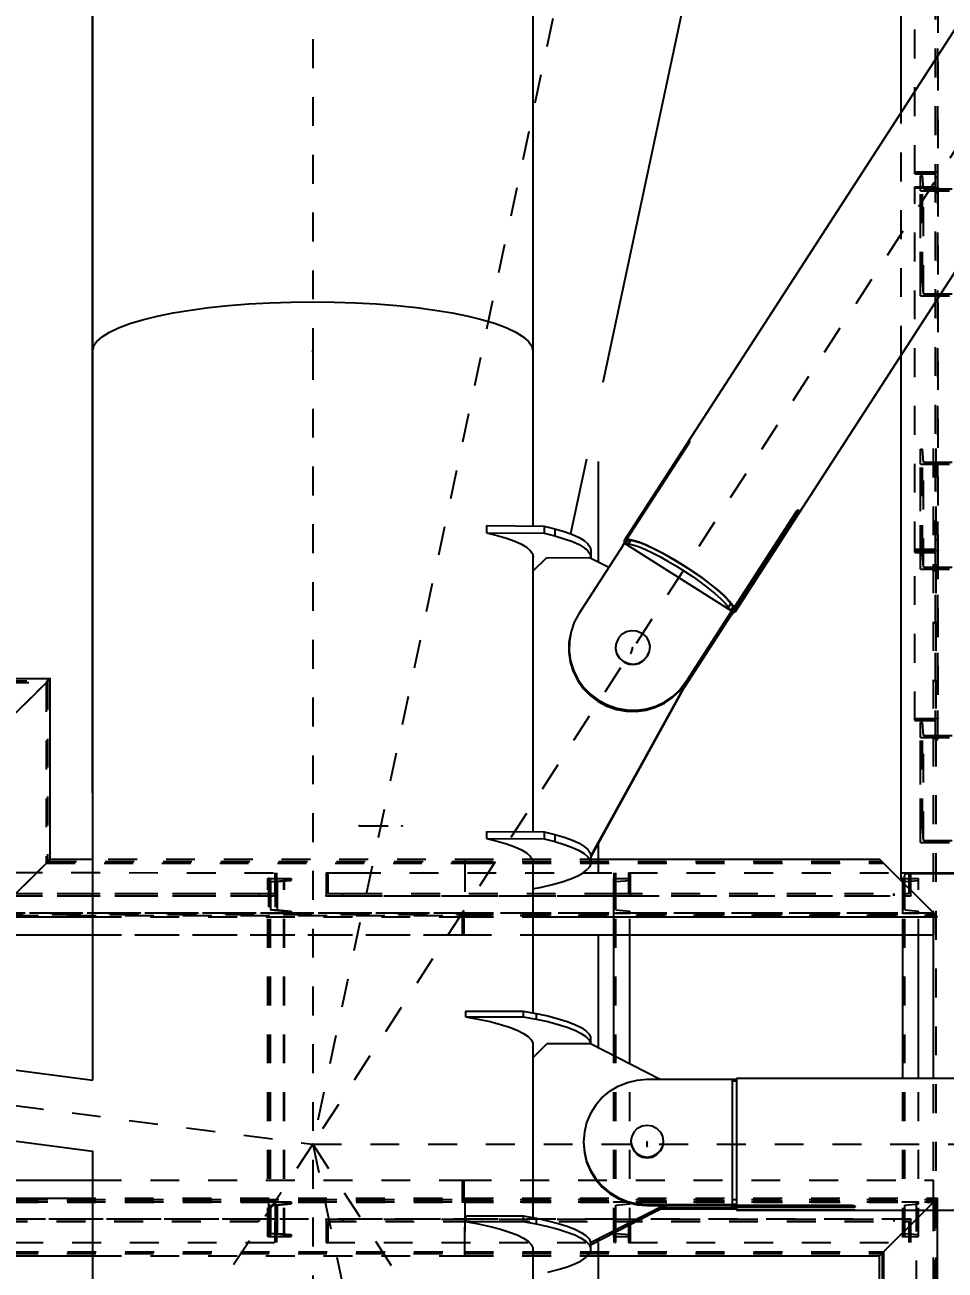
# Model space of a CAD drawing. Header units: millimetres. Extents: x 149919 to 150445, y 136651 to 136866.
# Drawn here: x 150369.816 to 150373.003, y 136823.739 to 136828.049 of the extents above; entities that cross this region are included whole.
import ezdxf

# ---------------------------------------------------------------- set-up
doc = ezdxf.new("R2010")
doc.units = ezdxf.units.MM
doc.header["$LTSCALE"] = 0.25
for name, pattern in [('CENTER', [50.8, 31.75, -6.35, 6.35, -6.35]), ('XKITLINE00', [0]), ('XKITLINE02', [4, 2, -2]), ('XKITLINE03', [6, 3, -1, 1, -1])]:
    doc.linetypes.add(name, pattern=pattern)
doc.styles.add('ROMANS', font='romans.shx')
doc.dimstyles.new('MD300', dxfattribs={"dimtxt": 2.5, "dimasz": 2.5, "dimexe": 1, "dimexo": 1, "dimgap": 0.5, "dimtad": 1, "dimdec": 1, "dimlfac": 50, "dimrnd": 0.5, "dimdsep": 46, "dimtxsty": 'ROMANS', "dimcen": 1, "dimclrd": 146, "dimclre": 146, "dimclrt": 30, "dimadec": 1, "dimazin": 2, "dimtfac": 1, "dimtdec": 1, "dimtmove": 0, "dimatfit": 1, "dimfxl": 1, "dimtolj": 1, "dimtzin": 0, "dimlwd": -1, "dimlwe": -1, "dimarcsym": 0})

# ---------------------------------------------------------------- blocks, each defined once
blk = doc.blocks.new('çatıı')
at = {"color": 8, "linetype": 'XKITLINE00'}
for p, q in [((22823.8, 19282.77), (22823.8, 17654.86)), ((22976.2, 18165.01), (22976.2, 17654.86)), ((23283.51, 18015.68), (23007.76, 17589.04)), ((23322.07, 17991.25), (23046.31, 17564.61)), ((23028.61, 17775.98), (23000.42, 17643.89)), ((22851.65, 17668.02), (22857.66, 17669.02)), ((22857.66, 17669.02), (22864.07, 17669.87)), ((22864.07, 17669.87), (22870.83, 17670.59)), ((22870.83, 17670.59), (22877.88, 17671.15)), ((22877.88, 17671.15), (22885.13, 17671.56)), ((22885.13, 17671.56), (22892.53, 17671.8)), ((22892.53, 17671.8), (22900, 17671.88)), ((22900, 17671.88), (22907.46, 17671.8)), ((22907.46, 17671.8), (22914.86, 17671.56)), ((22914.86, 17671.56), (22922.12, 17671.15)), ((22922.12, 17671.15), (22929.16, 17670.59)), ((22929.16, 17670.59), (22935.92, 17669.87)), ((22935.92, 17669.87), (22942.33, 17669.02)), ((22942.33, 17669.02), (22948.34, 17668.02)), ((22836.64, 17664.32), (22841.09, 17665.66)), ((22841.09, 17665.66), (22846.11, 17666.9)), ((22846.11, 17666.9), (22851.65, 17668.02)), ((22948.34, 17668.02), (22953.88, 17666.9)), ((22953.88, 17666.9), (22958.9, 17665.66)), ((22958.9, 17665.66), (22963.35, 17664.32)), ((22827.08, 17659.8), (22829.6, 17661.38)), ((22829.6, 17661.38), (22832.79, 17662.89)), ((22832.79, 17662.89), (22836.64, 17664.32)), ((22963.35, 17664.32), (22967.2, 17662.89)), ((22967.2, 17662.89), (22970.39, 17661.38)), ((22970.39, 17661.38), (22972.91, 17659.8)), ((22824.16, 17656.53), (22823.8, 17654.86)), ((22824.16, 17656.53), (22823.8, 17654.86)), ((22825.26, 17658.18), (22824.16, 17656.53)), ((22825.26, 17658.18), (22824.16, 17656.53)), ((22825.26, 17658.18), (22827.08, 17659.8)), ((22972.91, 17659.8), (22974.73, 17658.18)), ((22974.73, 17658.18), (22975.83, 17656.53)), ((22974.73, 17658.18), (22975.83, 17656.53)), ((22975.83, 17656.53), (22976.2, 17654.86)), ((22975.83, 17656.53), (22976.2, 17654.86)), ((22823.8, 17654.86), (22823.8, 17402.46)), ((22976.2, 17654.86), (22976.2, 17594.25)), ((23029.5, 17622.48), (23008.12, 17589.41)), ((23030.08, 17622.67), (23008.71, 17589.6)), ((23029.69, 17622.78), (23029.5, 17622.48)), ((23029.5, 17622.48), (23029.83, 17622.27)), ((23029.88, 17623.06), (23029.69, 17622.78)), ((23029.69, 17622.78), (23030.02, 17622.57)), ((23030.06, 17623.32), (23029.88, 17623.06)), ((23030.21, 17623.54), (23030.06, 17623.32)), ((23030.26, 17622.96), (23030.08, 17622.67)), ((23030.32, 17623.69), (23030.21, 17623.54)), ((23030.39, 17623.22), (23030.26, 17622.96)), ((23030.33, 17623.71), (23030.43, 17623.75)), ((23030.48, 17623.45), (23030.39, 17623.22)), ((23030.43, 17623.75), (23030.5, 17623.72)), ((23030.52, 17623.62), (23030.48, 17623.45)), ((23030.5, 17623.72), (23030.52, 17623.62)), ((22994.77, 17617.38), (22989.26, 17591.56)), ((22998.8, 17616.59), (22998.8, 17581.9)), ((23067.12, 17598.67), (23029.18, 17539.96)), ((23067.31, 17599.09), (23045.94, 17566.01)), ((23067.62, 17598.33), (23046.25, 17565.26)), ((23067.19, 17598.9), (23067.12, 17598.67)), ((23067.12, 17598.65), (23067.62, 17598.33)), ((23067.25, 17598.98), (23067.81, 17598.63)), ((23067.51, 17599.36), (23067.31, 17599.09)), ((23067.71, 17599.59), (23067.51, 17599.36)), ((23067.81, 17598.63), (23067.62, 17598.33)), ((23067.71, 17599.59), (23067.89, 17599.75)), ((23067.98, 17598.93), (23067.81, 17598.63)), ((23067.89, 17599.75), (23068.06, 17599.84)), ((23068.12, 17599.21), (23067.98, 17598.93)), ((23068.06, 17599.84), (23068.19, 17599.85)), ((23068.23, 17599.45), (23068.12, 17599.21)), ((23068.19, 17599.85), (23068.27, 17599.77)), ((23068.3, 17599.63), (23068.23, 17599.45)), ((23068.27, 17599.77), (23068.3, 17599.65)), ((23068.3, 17599.65), (23068.3, 17599.63)), ((22960.13, 17594.39), (22960.13, 17591.93)), ((22960.13, 17594.39), (22980.11, 17594.21)), ((22960.13, 17591.93), (22963.87, 17591.02)), ((22960.13, 17591.93), (22980.11, 17591.75)), ((22980.11, 17594.21), (22980.11, 17591.75)), ((22980.11, 17594.21), (22983.84, 17593.3)), ((22980.11, 17591.75), (22983.84, 17590.84)), ((22983.84, 17593.3), (22983.84, 17590.84)), ((22983.84, 17593.3), (22987.12, 17592.33)), ((22987.12, 17592.33), (22989.93, 17591.32)), ((22963.87, 17591.02), (22967.15, 17590.05)), ((22967.15, 17590.05), (22969.96, 17589.04)), ((22969.96, 17589.04), (22972.27, 17587.99)), ((22972.27, 17587.99), (22974.07, 17586.91)), ((22983.84, 17590.84), (22987.12, 17589.87)), ((22987.12, 17589.87), (22989.93, 17588.86)), ((22989.93, 17591.32), (22992.24, 17590.27)), ((22989.93, 17588.86), (22992.24, 17587.81)), ((23008.76, 17589.55), (22992.19, 17563.91)), ((22992.24, 17590.27), (22994.05, 17589.19)), ((22992.24, 17587.81), (22994.05, 17586.73)), ((22994.05, 17589.19), (22995.33, 17588.09)), ((22995.33, 17588.09), (22996.07, 17586.97)), ((23007.38, 17587.53), (23007.36, 17587.38)), ((23007.49, 17587.76), (23007.38, 17587.53)), ((23008.29, 17589), (23007.49, 17587.76)), ((23007.49, 17587.76), (23007.68, 17587.94)), ((23008.49, 17589.18), (23007.68, 17587.94)), ((23007.68, 17587.94), (23007.71, 17587.92)), ((23008.12, 17589.41), (23007.76, 17589.04)), ((23007.76, 17589.04), (23007.82, 17588.39)), ((23007.82, 17588.39), (23007.88, 17588.36)), ((23008.12, 17589.41), (23008.51, 17589.16)), ((23009.07, 17589.37), (23008.27, 17588.13)), ((23008.27, 17588.13), (23009.38, 17588.1)), ((23008.27, 17588.13), (23044.77, 17565)), ((23008.29, 17589), (23008.49, 17589.18)), ((23008.49, 17589.18), (23008.51, 17589.16)), ((23008.71, 17589.6), (23009.32, 17589.67)), ((23008.71, 17589.6), (23009.07, 17589.37)), ((23008.76, 17589.55), (23009.06, 17589.35)), ((23008.8, 17589.54), (23008.79, 17589.52)), ((23009.07, 17589.37), (23010.18, 17589.34)), ((23009.32, 17589.67), (23010.93, 17589.4)), ((23010.18, 17589.34), (23009.38, 17588.1)), ((23009.38, 17588.1), (23010.9, 17587.77)), ((23010.18, 17589.34), (23011.7, 17589.01)), ((23010.9, 17587.77), (23012.79, 17587.15)), ((23010.93, 17589.4), (23013.02, 17588.75)), ((23011.7, 17589.01), (23013.59, 17588.39)), ((23012.79, 17587.15), (23015, 17586.26)), ((23013.02, 17588.75), (23015.54, 17587.74)), ((23013.59, 17588.39), (23015.8, 17587.5)), ((23015.54, 17587.74), (23018.41, 17586.4)), ((23015.8, 17587.5), (23018.28, 17586.34)), ((22974.07, 17586.91), (22975.35, 17585.81)), ((22975.35, 17585.81), (22976.1, 17584.69)), ((22976.1, 17584.69), (22976.31, 17583.57)), ((22976.2, 17584.17), (22976.2, 17488.41)), ((22976.31, 17583.57), (22976.2, 17583.18)), ((22976.2, 17578.58), (22981.13, 17583.4)), ((22981.13, 17583.4), (22996.11, 17583.26)), ((22994.05, 17586.73), (22995.33, 17585.63)), ((22995.33, 17585.63), (22996.07, 17584.51)), ((22996.07, 17586.97), (22996.28, 17585.85)), ((22996.07, 17584.51), (22996.28, 17583.39)), ((22996.11, 17583.26), (23002.57, 17579.98)), ((22996.28, 17583.39), (22996.23, 17583.21)), ((22996.28, 17585.85), (22996.28, 17583.39)), ((23015, 17586.26), (23017.48, 17585.1)), ((23017.48, 17585.1), (23020.17, 17583.72)), ((23018.28, 17586.34), (23020.97, 17584.96)), ((23018.41, 17586.4), (23021.54, 17584.76)), ((23020.17, 17583.72), (23023, 17582.15)), ((23020.97, 17584.96), (23023.81, 17583.39)), ((23021.54, 17584.76), (23024.84, 17582.89)), ((23023.81, 17583.39), (23026.72, 17581.65)), ((23024.84, 17582.89), (23028.21, 17580.83)), ((23023, 17582.15), (23025.92, 17580.41)), ((23025.92, 17580.41), (23028.84, 17578.56)), ((23026.72, 17581.65), (23029.64, 17579.8)), ((23028.21, 17580.83), (23031.54, 17578.64)), ((23028.84, 17578.56), (23031.69, 17576.64)), ((23029.64, 17579.8), (23032.49, 17577.88)), ((23031.54, 17578.64), (23034.73, 17576.41)), ((23031.69, 17576.64), (23034.42, 17574.69)), ((23032.49, 17577.88), (23035.22, 17575.93)), ((23034.42, 17574.69), (23036.95, 17572.77)), ((23034.73, 17576.41), (23037.69, 17574.18)), ((23035.22, 17575.93), (23037.75, 17574.01)), ((23037.69, 17574.18), (23040.32, 17572.04)), ((23036.95, 17572.77), (23039.22, 17570.91)), ((23037.75, 17574.01), (23040.02, 17572.15)), ((23039.22, 17570.91), (23041.18, 17569.17)), ((23040.02, 17572.15), (23041.99, 17570.41)), ((23040.32, 17572.04), (23042.55, 17570.04)), ((23041.99, 17570.41), (23043.59, 17568.81)), ((23042.55, 17570.04), (23044.31, 17568.25)), ((23045.88, 17566.03), (23029.31, 17540.4)), ((23041.18, 17569.17), (23042.79, 17567.57)), ((23042.79, 17567.57), (23043.99, 17566.17)), ((23043.59, 17568.81), (23044.79, 17567.42)), ((23044.79, 17567.42), (23043.99, 17566.17)), ((23043.99, 17566.17), (23044.77, 17565)), ((23044.31, 17568.25), (23045.55, 17566.72)), ((23045.57, 17566.24), (23044.77, 17565)), ((23044.79, 17567.42), (23045.57, 17566.24)), ((23045.88, 17565.49), (23045.08, 17564.25)), ((23045.55, 17566.72), (23045.94, 17566.01)), ((23045.57, 17566.24), (23045.94, 17566.01)), ((23045.57, 17566.23), (23045.88, 17566.03)), ((23045.74, 17565.57), (23046.25, 17565.26)), ((23045.74, 17565.57), (23045.88, 17565.49)), ((23045.88, 17566.03), (23045.83, 17565.88)), ((23045.92, 17566.02), (23045.83, 17565.88)), ((23045.88, 17565.49), (23045.92, 17565.16)), ((22992.19, 17563.91), (22990.58, 17560.92)), ((23044.76, 17563.25), (23028.74, 17538.47)), ((23044.65, 17563.32), (23029.12, 17539.29)), ((23044.38, 17563.48), (23044.78, 17563.23)), ((23044.78, 17563.23), (23044.97, 17563.41)), ((23044.94, 17564.33), (23045.08, 17564.25)), ((23045.77, 17564.65), (23044.97, 17563.41)), ((23045.09, 17563.64), (23044.97, 17563.41)), ((23045.08, 17564.25), (23045.12, 17563.92)), ((23045.12, 17563.92), (23045.09, 17563.64)), ((23045.92, 17565.16), (23045.12, 17563.92)), ((23045.64, 17564.44), (23045.95, 17564.24)), ((23045.89, 17564.88), (23045.77, 17564.65)), ((23045.92, 17565.16), (23045.89, 17564.88)), ((23046.31, 17564.61), (23045.95, 17564.24)), ((23046.25, 17565.26), (23046.31, 17564.61)), ((22989.33, 17557.28), (22988.74, 17553.94)), ((22989.46, 17557.72), (22988.87, 17554.37)), ((22989.46, 17557.72), (22989.33, 17557.28)), ((22990.58, 17560.92), (22989.46, 17557.72)), ((23007.14, 17556.91), (23005.99, 17555.63)), ((23007.14, 17556.91), (23008.65, 17557.78)), ((23008.65, 17557.78), (23010.36, 17558.14)), ((23010.36, 17558.14), (23012.1, 17557.96)), ((23012.1, 17557.96), (23013.7, 17557.27)), ((23013.7, 17557.27), (23014.13, 17557)), ((23014.13, 17557), (23015.44, 17555.85)), ((22988.74, 17553.94), (22988.69, 17550.54)), ((22988.87, 17554.37), (22988.82, 17550.98)), ((23004.99, 17553.5), (23004.82, 17551.78)), ((23005.03, 17553.64), (23004.86, 17551.92)), ((23005.03, 17553.64), (23004.99, 17553.5)), ((23005.72, 17555.21), (23005.03, 17553.64)), ((23005.99, 17555.63), (23005.72, 17555.21)), ((23015.44, 17555.85), (23016.33, 17554.36)), ((23016.33, 17554.36), (23016.72, 17552.67)), ((23016.72, 17552.67), (23016.55, 17550.95)), ((22988.69, 17550.54), (22989.18, 17547.17)), ((22988.82, 17550.98), (22989.31, 17547.61)), ((23004.82, 17551.78), (23005.21, 17550.1)), ((23004.86, 17551.92), (23005.25, 17550.24)), ((23005.21, 17550.1), (23006.1, 17548.6)), ((23005.25, 17550.24), (23006.14, 17548.74)), ((23006.1, 17548.6), (23007.41, 17547.45)), ((23006.14, 17548.74), (23007.45, 17547.59)), ((23015.55, 17548.82), (23014.39, 17547.54)), ((23015.59, 17548.96), (23014.44, 17547.68)), ((23015.82, 17549.24), (23015.55, 17548.82)), ((23015.59, 17548.96), (23015.55, 17548.82)), ((23015.86, 17549.38), (23015.59, 17548.96)), ((23016.51, 17550.81), (23015.82, 17549.24)), ((23015.86, 17549.38), (23015.82, 17549.24)), ((23016.55, 17550.95), (23015.86, 17549.38)), ((23016.55, 17550.95), (23016.51, 17550.81)), ((22989.18, 17547.17), (22990.2, 17543.91)), ((22989.31, 17547.61), (22990.33, 17544.35)), ((22990.33, 17544.35), (22991.85, 17541.28)), ((23007.45, 17547.59), (23007.41, 17547.45)), ((23007.41, 17547.45), (23007.83, 17547.18)), ((23007.45, 17547.59), (23007.87, 17547.32)), ((23007.87, 17547.32), (23007.83, 17547.18)), ((23007.83, 17547.18), (23009.44, 17546.49)), ((23007.87, 17547.32), (23009.48, 17546.63)), ((23009.44, 17546.49), (23011.18, 17546.31)), ((23009.48, 17546.63), (23011.22, 17546.45)), ((23011.18, 17546.31), (23012.89, 17546.67)), ((23011.22, 17546.45), (23012.93, 17546.81)), ((23012.89, 17546.67), (23014.39, 17547.54)), ((23012.93, 17546.81), (23014.44, 17547.68)), ((22990.2, 17543.91), (22991.72, 17540.85)), ((22991.72, 17540.85), (22993.7, 17538.05)), ((22991.85, 17541.28), (22993.83, 17538.49)), ((23029.74, 17540.82), (22996.26, 17480.15)), ((23029.66, 17540.27), (22996.28, 17479.79)), ((23029.18, 17539.96), (23027.11, 17537.26)), ((23029.31, 17540.4), (23027.24, 17537.7)), ((23029.31, 17540.4), (23029.18, 17539.96)), ((23030.3, 17541.69), (23029.66, 17540.27)), ((23029.89, 17541.06), (23029.66, 17540.27)), ((22993.7, 17538.05), (22996.1, 17535.59)), ((22993.83, 17538.49), (22996.23, 17536.03)), ((22996.1, 17535.59), (22998.86, 17533.53)), ((22996.23, 17536.03), (22998.99, 17533.96)), ((23021.95, 17533.42), (23024.77, 17535.35)), ((23024.64, 17534.91), (23027.11, 17537.26)), ((23024.77, 17535.35), (23027.24, 17537.7)), ((23027.24, 17537.7), (23027.11, 17537.26)), ((23028.74, 17538.47), (23028.47, 17538.11)), ((23028.83, 17538.77), (23028.74, 17538.47)), ((22998.86, 17533.53), (23001.91, 17531.91)), ((22998.99, 17533.96), (23002.04, 17532.35)), ((23001.91, 17531.91), (23005.17, 17530.78)), ((23002.04, 17532.35), (23005.3, 17531.22)), ((23005.3, 17531.22), (23008.7, 17530.61)), ((23015.43, 17530.54), (23018.72, 17531.51)), ((23015.56, 17530.98), (23018.85, 17531.95)), ((23018.72, 17531.51), (23021.82, 17532.98)), ((23018.85, 17531.95), (23021.95, 17533.42)), ((23021.82, 17532.98), (23024.64, 17534.91)), ((21838.48, 17530.52), (22823.91, 17402.45)), ((23005.17, 17530.78), (23008.57, 17530.17)), ((23008.57, 17530.17), (23012.02, 17530.09)), ((23008.7, 17530.61), (23012.15, 17530.53)), ((23012.02, 17530.09), (23015.43, 17530.54)), ((23012.15, 17530.53), (23015.56, 17530.98)), ((21848.49, 17504.65), (22823.8, 17377.89)), ((22960.13, 17488.56), (22960.13, 17486.1)), ((22960.13, 17488.56), (22980.11, 17488.38)), ((22980.11, 17488.38), (22980.11, 17485.92)), ((22980.11, 17488.38), (22983.84, 17487.46)), ((22960.13, 17486.1), (22963.87, 17485.18)), ((22960.13, 17486.1), (22980.11, 17485.92)), ((22963.87, 17485.18), (22967.15, 17484.22)), ((22967.15, 17484.22), (22969.96, 17483.2)), ((22980.11, 17485.92), (22983.84, 17485)), ((22983.84, 17487.46), (22983.84, 17485)), ((22983.84, 17487.46), (22987.12, 17486.5)), ((22983.84, 17485), (22987.12, 17484.04)), ((22987.12, 17486.5), (22989.93, 17485.49)), ((22987.12, 17484.04), (22989.93, 17483.02)), ((22989.93, 17485.49), (22992.24, 17484.44)), ((22992.24, 17484.44), (22994.05, 17483.36)), ((22998.8, 17484.34), (22998.8, 17474.25)), ((22969.96, 17483.2), (22972.27, 17482.16)), ((22972.27, 17482.16), (22974.07, 17481.08)), ((22974.07, 17481.08), (22975.35, 17479.97)), ((22975.35, 17479.97), (22976.1, 17478.86)), ((22989.93, 17483.02), (22992.24, 17481.98)), ((22992.24, 17481.98), (22994.05, 17480.9)), ((22994.05, 17483.36), (22995.32, 17482.26)), ((22994.05, 17480.9), (22995.32, 17479.79)), ((22995.32, 17482.26), (22996.07, 17481.14)), ((22995.32, 17479.79), (22996.07, 17478.68)), ((22996.07, 17481.14), (22996.28, 17480.01)), ((22996.28, 17480.01), (22996.28, 17477.55)), ((22976.1, 17478.86), (22976.31, 17477.73)), ((22976.2, 17478.34), (22976.2, 17425.74)), ((22976.31, 17477.73), (22976.2, 17477.35)), ((22993.69, 17474.22), (22995.09, 17475.32)), ((22995.95, 17476.43), (22995.09, 17475.32)), ((22996.28, 17477.55), (22995.95, 17476.43)), ((22996.07, 17478.68), (22996.28, 17477.55)), ((22983.05, 17470.15), (22986.44, 17471.1)), ((22986.44, 17471.1), (22989.35, 17472.1)), ((22989.35, 17472.1), (22991.77, 17473.14)), ((22991.77, 17473.14), (22993.69, 17474.22)), ((22976.2, 17468.64), (22979.22, 17469.24)), ((22979.22, 17469.24), (22983.05, 17470.15)), ((22998.8, 17460.55), (22998.8, 17460.27)), ((22998.8, 17452.77), (22998.8, 17413.75)), ((22952.88, 17426.35), (22972.88, 17426.35)), ((22952.88, 17426.35), (22952.88, 17424.38)), ((22952.88, 17424.38), (22957.34, 17423.56)), ((22952.88, 17424.38), (22972.88, 17424.38)), ((22957.34, 17423.56), (22961.4, 17422.68)), ((22972.88, 17426.35), (22977.34, 17425.53)), ((22972.88, 17426.35), (22972.88, 17424.38)), ((22972.88, 17424.38), (22977.34, 17423.56)), ((22977.34, 17425.53), (22981.4, 17424.65)), ((22977.34, 17425.53), (22977.34, 17423.56)), ((22977.34, 17423.56), (22981.4, 17422.68)), ((22981.4, 17424.65), (22985.01, 17423.71)), ((22985.01, 17423.71), (22988.16, 17422.72)), ((22961.4, 17422.68), (22965.01, 17421.74)), ((22965.01, 17421.74), (22968.16, 17420.75)), ((22968.16, 17420.75), (22970.81, 17419.71)), ((22970.81, 17419.71), (22972.96, 17418.64)), ((22981.4, 17422.68), (22985.01, 17421.74)), ((22985.01, 17421.74), (22988.16, 17420.75)), ((22988.16, 17422.72), (22990.81, 17421.68)), ((22988.16, 17420.75), (22990.81, 17419.71)), ((22990.81, 17421.68), (22992.96, 17420.61)), ((22990.81, 17419.71), (22992.96, 17418.64)), ((22992.96, 17420.61), (22994.59, 17419.52)), ((22994.59, 17419.52), (22995.68, 17418.4)), ((22972.96, 17418.64), (22974.59, 17417.55)), ((22974.59, 17417.55), (22975.68, 17416.43)), ((22975.68, 17416.43), (22976.23, 17415.3)), ((22976.2, 17415.36), (22976.2, 17410.16)), ((22976.2, 17410.16), (22981.2, 17415.08)), ((22976.23, 17415.3), (22976.23, 17414.17)), ((22981.2, 17415.08), (22996.2, 17415.08)), ((22992.96, 17418.64), (22994.59, 17417.55)), ((22994.59, 17417.55), (22995.68, 17416.43)), ((22995.68, 17418.4), (22996.23, 17417.27)), ((22995.68, 17416.43), (22996.23, 17415.3)), ((22996.2, 17415.08), (23020.32, 17402.72)), ((22996.23, 17417.27), (22996.23, 17415.3)), ((22996.23, 17415.3), (22996.23, 17415.07)), ((22976.23, 17414.17), (22976.2, 17414.1)), ((22976.2, 17410.16), (22976.2, 17354.85)), ((23009, 17401.66), (23012.35, 17402.46)), ((23012.35, 17402.46), (23015.8, 17402.72)), ((23015.8, 17402.72), (23046.8, 17402.72)), ((23045.3, 17402.61), (23045.29, 17402.22)), ((23045.3, 17402.61), (23046.8, 17402.61)), ((23045.29, 17402.22), (23045.29, 17401.26)), ((23045.29, 17402.22), (23046.79, 17402.22)), ((23046.79, 17401.76), (23046.79, 17400.08)), ((23046.8, 17403.07), (23086.8, 17403.07)), ((23046.8, 17403.07), (23046.79, 17402.79)), ((23046.79, 17402.79), (23046.79, 17401.76)), ((23086.8, 17403.07), (23087.11, 17403.07)), ((23087.11, 17403.07), (23087.39, 17403.09)), ((23087.39, 17403.09), (23087.63, 17403.1)), ((23087.63, 17403.1), (23087.8, 17403.13)), ((23087.8, 17403.13), (23242.19, 17403.13)), ((23000.24, 17396.38), (23002.86, 17398.59)), ((23002.86, 17398.59), (23005.81, 17400.36)), ((23005.81, 17400.36), (23009, 17401.66)), ((23045.29, 17401.26), (23045.29, 17399.76)), ((23045.29, 17399.76), (23045.29, 17397.76)), ((23045.29, 17397.76), (23045.29, 17395.31)), ((23046.79, 17400.08), (23046.79, 17397.81)), ((23046.79, 17397.81), (23046.79, 17394.99)), ((22998, 17393.8), (22996.19, 17390.9)), ((23000.24, 17396.38), (22998, 17393.8)), ((23045.29, 17395.31), (23045.29, 17392.47)), ((23046.79, 17394.99), (23046.79, 17391.74)), ((22996.19, 17390.9), (22994.87, 17387.76)), ((23045.29, 17392.47), (23045.29, 17389.33)), ((23045.29, 17389.33), (23045.29, 17385.95)), ((23046.79, 17391.74), (23046.79, 17388.13)), ((22994.07, 17384.45), (22993.8, 17381.06)), ((22994.87, 17387.76), (22994.07, 17384.45)), ((23011.26, 17384.59), (23010.47, 17383.05)), ((23011.26, 17384.59), (23012.5, 17385.81)), ((23012.5, 17385.81), (23014.06, 17386.59)), ((23014.06, 17386.59), (23015.8, 17386.86)), ((23015.8, 17386.86), (23017.53, 17386.59)), ((23017.53, 17386.59), (23019.09, 17385.81)), ((23019.09, 17385.81), (23020.33, 17384.59)), ((23020.33, 17384.59), (23021.12, 17383.05)), ((23045.29, 17385.95), (23045.29, 17382.42)), ((23046.79, 17388.13), (23046.79, 17384.28)), ((22993.8, 17381.06), (22993.8, 17380.71)), ((22993.8, 17381.06), (22994.07, 17377.68)), ((22993.8, 17380.71), (22994.07, 17377.33)), ((23010.47, 17383.05), (23010.2, 17381.35)), ((23010.2, 17381.35), (23010.47, 17379.64)), ((23010.2, 17381.35), (23010.2, 17381.2)), ((23010.2, 17381.2), (23010.2, 17381.06)), ((23010.2, 17381.2), (23010.47, 17379.5)), ((23010.2, 17381.2), (23010.47, 17379.5)), ((23010.2, 17381.06), (23010.47, 17379.36)), ((23021.12, 17383.05), (23021.4, 17381.35)), ((23021.4, 17381.35), (23021.12, 17379.64)), ((23021.4, 17381.2), (23021.12, 17379.5)), ((23021.4, 17381.2), (23021.12, 17379.5)), ((23021.4, 17381.06), (23021.12, 17379.36)), ((23021.4, 17381.35), (23021.4, 17381.2)), ((23021.4, 17381.2), (23021.4, 17381.06)), ((23045.29, 17382.42), (23045.29, 17378.84)), ((23046.79, 17384.28), (23046.79, 17380.32)), ((23046.79, 17380.32), (23046.79, 17376.35)), ((22823.8, 17378), (22823.8, 17286.25)), ((22994.07, 17377.68), (22994.87, 17374.37)), ((22994.07, 17377.33), (22994.87, 17374.02)), ((23010.47, 17379.64), (23011.26, 17378.1)), ((23010.47, 17379.5), (23011.26, 17377.96)), ((23010.47, 17379.5), (23011.26, 17377.96)), ((23010.47, 17379.36), (23011.26, 17377.82)), ((23011.26, 17378.1), (23012.5, 17376.88)), ((23011.26, 17377.96), (23012.5, 17376.74)), ((23011.26, 17377.96), (23012.5, 17376.74)), ((23011.26, 17377.82), (23012.5, 17376.6)), ((23012.5, 17376.88), (23014.06, 17376.1)), ((23012.5, 17376.74), (23014.06, 17375.96)), ((23012.5, 17376.74), (23014.06, 17375.96)), ((23012.5, 17376.6), (23014.06, 17375.82)), ((23014.06, 17376.1), (23015.8, 17375.83)), ((23014.06, 17375.96), (23015.8, 17375.69)), ((23014.06, 17375.96), (23015.8, 17375.69)), ((23014.06, 17375.82), (23015.8, 17375.55)), ((23015.8, 17375.83), (23017.53, 17376.1)), ((23015.8, 17375.69), (23017.53, 17375.96)), ((23015.8, 17375.69), (23017.53, 17375.96)), ((23015.8, 17375.83), (23015.8, 17375.69)), ((23015.8, 17375.55), (23017.53, 17375.82)), ((23017.53, 17376.1), (23019.09, 17376.88)), ((23017.53, 17375.96), (23019.09, 17376.74)), ((23017.53, 17375.96), (23019.09, 17376.74)), ((23017.53, 17375.82), (23019.09, 17376.6)), ((23019.09, 17376.88), (23020.33, 17378.1)), ((23019.09, 17376.74), (23020.33, 17377.96)), ((23019.09, 17376.74), (23020.33, 17377.96)), ((23019.09, 17376.6), (23020.33, 17377.82)), ((23021.12, 17379.64), (23020.33, 17378.1)), ((23021.12, 17379.5), (23020.33, 17377.96)), ((23021.12, 17379.5), (23020.33, 17377.96)), ((23021.12, 17379.36), (23020.33, 17377.82)), ((23045.29, 17378.84), (23045.29, 17375.29)), ((23046.79, 17376.35), (23046.79, 17372.5)), ((22994.87, 17374.37), (22996.19, 17371.23)), ((22994.87, 17374.02), (22996.19, 17370.88)), ((23015.8, 17375.69), (23015.8, 17375.55)), ((23045.29, 17375.29), (23045.29, 17371.88)), ((23045.29, 17371.88), (23045.29, 17368.68)), ((23046.79, 17372.5), (23046.79, 17368.89)), ((22996.19, 17371.23), (22998, 17368.33)), ((22996.19, 17370.88), (22998, 17367.98)), ((22998, 17368.33), (23000.24, 17365.75)), ((22998, 17367.98), (23000.24, 17365.4)), ((23045.29, 17368.68), (23045.29, 17365.78)), ((23046.79, 17368.89), (23046.79, 17365.62)), ((23000.24, 17365.75), (23002.86, 17363.54)), ((23000.24, 17365.4), (23002.86, 17363.19)), ((23002.86, 17363.54), (23005.81, 17361.77)), ((23002.86, 17363.19), (23005.81, 17361.42)), ((23045.29, 17365.78), (23045.29, 17363.25)), ((23045.29, 17363.25), (23045.29, 17361.15)), ((23046.79, 17365.62), (23046.79, 17362.8)), ((22996.23, 17346.18), (23021.35, 17359.05)), ((22996.23, 17345.48), (23022.72, 17359.05)), ((23005.81, 17361.77), (23009, 17360.47)), ((23005.81, 17361.42), (23009, 17360.11)), ((23009, 17360.47), (23012.35, 17359.67)), ((23009, 17360.11), (23012.35, 17359.32)), ((23012.35, 17359.67), (23012.35, 17359.32)), ((23012.35, 17359.67), (23015.8, 17359.41)), ((23012.35, 17359.32), (23015.8, 17359.05)), ((23015.8, 17359.41), (23046.8, 17359.41)), ((23015.8, 17359.41), (23015.8, 17359.05)), ((23015.8, 17359.05), (23086.8, 17359.06)), ((23045.29, 17361.15), (23045.3, 17359.55)), ((23045.29, 17361.15), (23046.79, 17361.15)), ((23045.3, 17359.55), (23046.8, 17359.55)), ((23045.3, 17359.04), (23045.3, 17358.82)), ((23045.3, 17358.27), (23045.3, 17358.82)), ((23045.3, 17358.82), (23046.8, 17358.82)), ((23046.79, 17362.8), (23046.79, 17360.51)), ((23046.79, 17360.51), (23046.8, 17359.1)), ((23046.8, 17359.1), (23086.8, 17359.1)), ((23046.8, 17359.04), (23046.8, 17358.82)), ((23046.8, 17359.04), (23046.8, 17358.41)), ((23086.8, 17359.1), (23086.8, 17359.06)), ((23086.8, 17359.1), (23087.11, 17359.08)), ((23086.8, 17359.04), (23086.8, 17358.41)), ((23087.11, 17359.08), (23087.39, 17359.02)), ((23087.11, 17359.08), (23087.11, 17358.42)), ((23087.39, 17359.02), (23087.63, 17358.93)), ((23087.63, 17358.93), (23087.8, 17358.82)), ((23087.63, 17358.51), (23087.8, 17358.58)), ((23087.8, 17358.82), (23087.88, 17358.74)), ((23087.8, 17358.58), (23087.88, 17358.65)), ((23087.88, 17358.74), (23087.88, 17358.65)), ((22952.88, 17355.46), (22972.88, 17355.46)), ((22952.88, 17355.46), (22952.88, 17353.49)), ((22972.88, 17355.46), (22977.34, 17354.64)), ((22972.88, 17355.46), (22972.88, 17353.49)), ((22977.34, 17354.64), (22981.4, 17353.76)), ((22977.34, 17354.64), (22977.34, 17352.67)), ((23020.32, 17357.83), (23046.8, 17357.83)), ((23021.01, 17358.18), (23045.3, 17358.18)), ((23045.3, 17358.51), (23046.8, 17358.51)), ((23045.3, 17358.27), (23045.3, 17358.09)), ((23045.3, 17358.09), (23045.3, 17357.98)), ((23045.3, 17358.09), (23046.8, 17358.09)), ((23045.3, 17357.98), (23046.8, 17357.98)), ((23046.8, 17358.41), (23086.8, 17358.41)), ((23046.8, 17358.41), (23046.8, 17357.78)), ((23046.8, 17357.78), (23046.8, 17357.57)), ((23046.8, 17357.57), (23046.8, 17357.48)), ((23046.8, 17357.57), (23086.8, 17357.57)), ((23046.8, 17357.48), (23086.8, 17357.48)), ((23086.8, 17358.41), (23087.11, 17358.42)), ((23086.8, 17357.57), (23086.8, 17357.48)), ((23086.8, 17357.57), (23087.11, 17357.56)), ((23086.8, 17357.48), (23087.11, 17357.48)), ((23087.11, 17358.42), (23087.39, 17358.45)), ((23087.11, 17357.56), (23087.11, 17357.48)), ((23087.11, 17357.56), (23087.39, 17357.55)), ((23087.11, 17357.48), (23087.39, 17357.47)), ((23087.39, 17358.45), (23087.63, 17358.51)), ((23087.39, 17357.55), (23087.63, 17357.53)), ((23087.39, 17357.47), (23087.63, 17357.45)), ((23087.63, 17357.53), (23087.8, 17357.51)), ((23087.63, 17357.45), (23087.8, 17357.43)), ((23087.8, 17357.51), (23087.88, 17357.48)), ((23087.8, 17357.43), (23087.88, 17357.45)), ((23087.8, 17357.43), (23242.19, 17357.43)), ((23087.88, 17357.48), (23087.88, 17357.45)), ((22952.88, 17353.49), (22957.34, 17352.67)), ((22952.88, 17353.49), (22972.88, 17353.49)), ((22957.34, 17352.67), (22961.4, 17351.79)), ((22961.4, 17351.79), (22965.01, 17350.85)), ((22965.01, 17350.85), (22968.16, 17349.86)), ((22972.88, 17353.49), (22977.34, 17352.67)), ((22977.34, 17352.67), (22981.4, 17351.79)), ((22981.4, 17353.76), (22985.01, 17352.82)), ((22981.4, 17351.79), (22985.01, 17350.85)), ((22985.01, 17352.82), (22988.16, 17351.83)), ((22985.01, 17350.85), (22988.16, 17349.86)), ((22988.16, 17351.83), (22990.81, 17350.8)), ((22990.81, 17350.8), (22992.96, 17349.73)), ((22968.16, 17349.86), (22970.81, 17348.83)), ((22970.81, 17348.83), (22972.96, 17347.76)), ((22972.96, 17347.76), (22974.59, 17346.66)), ((22974.59, 17346.66), (22975.68, 17345.55)), ((22988.16, 17349.86), (22990.81, 17348.83)), ((22990.81, 17348.83), (22992.96, 17347.76)), ((22992.96, 17349.73), (22994.59, 17348.63)), ((22992.96, 17347.76), (22994.59, 17346.66)), ((22994.59, 17348.63), (22995.68, 17347.51)), ((22994.59, 17346.66), (22995.68, 17345.55)), ((22995.68, 17347.51), (22996.23, 17346.38)), ((22996.23, 17346.38), (22996.23, 17344.42)), ((22998.8, 17346.29), (22998.8, 17277.1)), ((22975.68, 17345.55), (22976.23, 17344.42)), ((22976.2, 17344.48), (22976.2, 17293.37)), ((22976.23, 17343.28), (22976.2, 17343.22)), ((22976.23, 17344.42), (22976.23, 17343.28)), ((22995.68, 17342.15), (22994.59, 17341.04)), ((22995.68, 17345.55), (22996.23, 17344.42)), ((22996.23, 17343.28), (22995.68, 17342.15)), ((22996.23, 17344.42), (22996.23, 17343.28)), ((22985.01, 17336.85), (22988.16, 17337.84)), ((22988.16, 17337.84), (22990.82, 17338.87)), ((22990.82, 17338.87), (22992.96, 17339.94)), ((22992.96, 17339.94), (22994.59, 17341.04)), ((22981.4, 17335.91), (22985.01, 17336.85))]:
    blk.add_line(p, q, dxfattribs=at)
at = {"color": 8, "linetype": 'CENTER'}
for p, q in [((22900, 19282.77), (22900, 17654.86)), ((23075, 18200.27), (22900, 17380.27)), ((23430, 18200.27), (22900, 17380.27)), ((22900, 17654.86), (22900, 16010.75)), ((23010.75, 17552.16), (23010.18, 17550.23)), ((21825, 17519.98), (22900, 17380.27)), ((22916.09, 17490.51), (22930.92, 17490.38)), ((22900, 17380.27), (21825, 15740.28)), ((22899.99, 17380.27), (23429.99, 17380.28)), ((22900, 17380.27), (23075, 16560.27)), ((22900, 17380.27), (23430, 16560.27)), ((23015.8, 17379.49), (23015.8, 17381.06))]:
    blk.add_line(p, q, dxfattribs=at)
at = {"color": 7, "linetype": 'XKITLINE00'}
for p, q in [((23103.79, 17737.62), (23103.79, 18177.45)), ((23103.79, 17478.97), (23103.79, 17653.55)), ((21870.21, 17541.47), (22809.22, 17541.47)), ((22796.41, 17528.75), (22809.06, 17541.31)), ((22809.06, 17541.32), (22809.22, 17541.47)), ((22809.06, 17541.32), (22809.06, 17541.31)), ((22809.06, 17478.81), (22809.06, 17541.31)), ((22796.41, 17466.25), (22809.06, 17478.81)), ((22809.06, 17478.97), (22823.8, 17478.97)), ((22809.06, 17478.82), (22809.22, 17478.97)), ((22996.28, 17478.97), (23096.3, 17478.97)), ((23116.3, 17458.97), (23096.3, 17478.97)), ((23116.3, 17458.97), (23096.3, 17478.97)), ((23103.79, 17473.82), (23103.79, 17477.57)), ((23103.79, 17474.21), (23123.79, 17474.21)), ((23105.14, 17473.82), (23105.17, 17473.94)), ((23105.17, 17473.94), (23122.41, 17473.94)), ((22788.91, 17458.97), (22823.8, 17458.97)), ((22976.2, 17458.97), (23116.3, 17458.97)), ((23115, 17403.13), (23115, 17458.97)), ((23115, 17458.97), (23115, 17452.77)), ((22436.66, 17452.77), (22823.8, 17452.77)), ((22976.2, 17452.77), (23115, 17452.77)), ((23004.32, 17410.92), (23004.32, 17452.77)), ((23009.82, 17408.1), (23009.82, 17452.77)), ((23104.32, 17403.13), (23104.32, 17452.77)), ((23109.82, 17403.13), (23109.82, 17452.77)), ((21931.17, 17367.78), (22823.8, 17367.78)), ((21934.9, 17361.59), (22823.8, 17361.59)), ((23096.3, 17341.59), (23112.14, 17357.43)), ((23096.3, 17341.59), (23112.14, 17357.43)), ((23116.3, 17150.17), (23116.3, 17357.43)), ((21946.98, 17341.59), (22823.8, 17341.59)), ((22995.13, 17341.59), (23096.3, 17341.59)), ((23096.3, 17150.17), (23096.3, 17341.59))]:
    blk.add_line(p, q, dxfattribs=at)
at = {"color": 116, "linetype": 'XKITLINE02', "true_color": 0x136734}
for p, q in [((23108.49, 17716.13), (23108.49, 17775.02)), ((23115.69, 17709.57), (23115.69, 17774.29)), ((23116.49, 17709.57), (23116.49, 17775.02)), ((23103.79, 17653.55), (23103.79, 17737.62)), ((23108.49, 17716.85), (23116.49, 17716.85)), ((23108.49, 17716.13), (23115.69, 17716.13)), ((23110.49, 17715.48), (23111.17, 17715.48)), ((23110.49, 17710.28), (23110.49, 17715.48)), ((23110.49, 17679.14), (23110.49, 17715.48)), ((23111.56, 17710.94), (23111.17, 17715.48)), ((23111.17, 17679.14), (23111.17, 17715.48)), ((23115.69, 17715.06), (23116.49, 17715.06)), ((23115.69, 17711.73), (23115.69, 17715.06)), ((23115.69, 17586.21), (23115.69, 17715.06)), ((23116.49, 17711.36), (23116.49, 17715.06)), ((23116.49, 17585.84), (23116.49, 17715.06)), ((23108.49, 17711.73), (23115.69, 17711.73)), ((23108.49, 17711.36), (23108.49, 17711.73)), ((23108.49, 17585.84), (23108.49, 17711.73)), ((23108.49, 17711.36), (23116.49, 17711.36)), ((23110.49, 17710.28), (23122.49, 17710.28)), ((23110.49, 17673.94), (23110.49, 17710.28)), ((23111.56, 17710.94), (23121.43, 17710.94)), ((23111.56, 17674.6), (23111.56, 17710.94)), ((23115.69, 17709.57), (23116.49, 17709.57)), ((23110.49, 17679.14), (23111.17, 17679.14)), ((23110.49, 17673.94), (23110.49, 17679.14)), ((23111.56, 17674.6), (23111.17, 17679.14)), ((23110.49, 17673.94), (23122.49, 17673.94)), ((23111.56, 17674.6), (23121.43, 17674.6)), ((23103.79, 17477.57), (23103.79, 17653.55)), ((23115.85, 17151.06), (23115.85, 17630.24)), ((23110.49, 17620.89), (23111.17, 17620.89)), ((23110.49, 17615.69), (23110.49, 17620.89)), ((23110.49, 17584.55), (23110.49, 17620.89)), ((23111.56, 17616.35), (23111.17, 17620.89)), ((23111.17, 17584.55), (23111.17, 17620.89)), ((23110.49, 17615.69), (23122.49, 17615.69)), ((23110.49, 17579.35), (23110.49, 17615.69)), ((23111.56, 17616.35), (23121.43, 17616.35)), ((23111.56, 17580.01), (23111.56, 17616.35)), ((23115.69, 17589.55), (23116.49, 17589.55)), ((23108.49, 17586.21), (23115.69, 17586.21)), ((23108.49, 17585.84), (23116.49, 17585.84)), ((23108.49, 17585.11), (23108.49, 17585.84)), ((23108.49, 17585.84), (23116.49, 17585.84)), ((23108.49, 17526.95), (23108.49, 17585.84)), ((23108.49, 17585.11), (23115.69, 17585.11)), ((23110.49, 17584.55), (23111.17, 17584.55)), ((23110.49, 17579.35), (23110.49, 17584.55)), ((23111.56, 17580.01), (23111.17, 17584.55)), ((23115.69, 17578.55), (23115.69, 17585.11)), ((23115.69, 17520.39), (23115.69, 17585.11)), ((23116.49, 17578.55), (23116.49, 17585.84)), ((23116.49, 17520.39), (23116.49, 17585.84)), ((23110.49, 17579.35), (23122.49, 17579.35)), ((23111.56, 17580.01), (23121.43, 17580.01)), ((23115.69, 17578.55), (23116.49, 17578.55)), ((21871.07, 17540.62), (22808.2, 17540.62)), ((21871.75, 17540.09), (22807.81, 17540.09)), ((22790.44, 17522.85), (22807.81, 17540.09)), ((22790.45, 17522.86), (22807.68, 17539.96)), ((22796.41, 17528.75), (22809.06, 17541.32)), ((22808.21, 17540.63), (22807.68, 17539.96)), ((22807.68, 17539.96), (22807.68, 17477.46)), ((22808.2, 17540.62), (22807.81, 17540.09)), ((22808.2, 17540.62), (22809.06, 17541.47)), ((22808.21, 17540.63), (22809.06, 17541.47)), ((22808.21, 17540.63), (22808.21, 17478.12)), ((22809.06, 17541.31), (22809.06, 17541.47)), ((23108.49, 17527.67), (23116.49, 17527.67)), ((23108.49, 17526.95), (23115.69, 17526.95)), ((23110.49, 17526.3), (23111.17, 17526.3)), ((23110.49, 17521.1), (23110.49, 17526.3)), ((23110.49, 17489.96), (23110.49, 17526.3)), ((23111.56, 17521.76), (23111.17, 17526.3)), ((23111.17, 17489.96), (23111.17, 17526.3)), ((23110.49, 17521.1), (23122.49, 17521.1)), ((23110.49, 17484.76), (23110.49, 17521.1)), ((23111.56, 17521.76), (23121.43, 17521.76)), ((23111.56, 17485.42), (23111.56, 17521.76)), ((23115.69, 17520.39), (23116.49, 17520.39)), ((23110.49, 17489.96), (23111.17, 17489.96)), ((23110.49, 17484.76), (23110.49, 17489.96)), ((23111.56, 17485.42), (23111.17, 17489.96)), ((23110.49, 17484.76), (23122.49, 17484.76)), ((23111.56, 17485.42), (23121.43, 17485.42)), ((22790.44, 17460.35), (22807.81, 17477.59)), ((22790.45, 17460.36), (22807.68, 17477.46)), ((22796.41, 17466.25), (22809.06, 17478.82)), ((22808.21, 17478.12), (22807.68, 17477.46)), ((22808.2, 17478.12), (22807.81, 17477.59)), ((22807.81, 17477.59), (22952.63, 17477.59)), ((22808.2, 17478.12), (22809.06, 17478.97)), ((22808.2, 17478.12), (22952.56, 17478.12)), ((22808.21, 17478.12), (22809.06, 17478.97)), ((22809.06, 17478.97), (22809.06, 17478.97)), ((22809.06, 17478.97), (22809.06, 17478.97)), ((22809.22, 17478.97), (22952.64, 17478.97)), ((22952.56, 17478.97), (22952.64, 17478.97)), ((22952.56, 17478.97), (22952.56, 17478.12)), ((22952.56, 17478.97), (22952.56, 17478.12)), ((22952.56, 17478.97), (22996.28, 17478.97)), ((22952.56, 17478.12), (22952.63, 17477.59)), ((22952.56, 17478.12), (23097.15, 17478.12)), ((22952.56, 17478.12), (22952.63, 17477.59)), ((22952.63, 17477.59), (22952.63, 17460.35)), ((22952.63, 17477.59), (23097.68, 17477.59)), ((22952.63, 17477.59), (22952.63, 17460.35)), ((22952.64, 17478.97), (22952.64, 17458.97)), ((22952.64, 17478.97), (22952.64, 17458.97)), ((23103.79, 17477.57), (23103.79, 17478.97)), ((22796.42, 17474.27), (22887.49, 17474.25)), ((22884.47, 17472.27), (22890.24, 17472.27)), ((22884.47, 17348.27), (22884.47, 17472.27)), ((22884.74, 17348.27), (22884.74, 17472.27)), ((22884.74, 17472.27), (22892.54, 17472.27)), ((22884.74, 17472.27), (22884.74, 17460.27)), ((22885.19, 17348.27), (22885.19, 17472.27)), ((22885.42, 17348.27), (22885.42, 17472.27)), ((22885.44, 17471.21), (22890.24, 17471.59)), ((22885.44, 17471.21), (22887.74, 17471.21)), ((22885.44, 17471.21), (22885.44, 17461.34)), ((22886.88, 17474.25), (22886.88, 17467.05)), ((22887.04, 17472.27), (22887.04, 17460.27)), ((22887.49, 17474.25), (22887.49, 17466.25)), ((22887.74, 17471.21), (22892.54, 17471.59)), ((22887.74, 17471.21), (22887.74, 17461.34)), ((22889.97, 17348.27), (22889.97, 17472.27)), ((22889.98, 17348.27), (22889.98, 17472.27)), ((22890.23, 17348.27), (22890.23, 17472.27)), ((22890.24, 17348.27), (22890.24, 17472.27)), ((22890.24, 17472.27), (22890.24, 17471.59)), ((22890.24, 17471.59), (22892.54, 17471.59)), ((22892.54, 17472.27), (22892.54, 17471.59)), ((22904.62, 17474.25), (22913.58, 17474.25)), ((22904.62, 17474.25), (22904.62, 17466.25)), ((22905.19, 17474.25), (22905.19, 17467.05)), ((22913.58, 17474.25), (23004.8, 17474.25)), ((23004.23, 17474.25), (23004.23, 17466.25)), ((23004.32, 17410.92), (23004.32, 17472.27)), ((23004.32, 17472.27), (23009.82, 17472.27)), ((23004.32, 17472.27), (23009.82, 17472.27)), ((23004.32, 17460.27), (23004.32, 17472.27)), ((23004.8, 17474.25), (23004.8, 17467.05)), ((23005.02, 17348.27), (23005.02, 17472.27)), ((23005.02, 17471.21), (23009.82, 17471.59)), ((23005.02, 17461.34), (23005.02, 17471.21)), ((23009.4, 17474.25), (23009.4, 17467.05)), ((23009.4, 17474.25), (23107.07, 17474.25)), ((23009.82, 17348.27), (23009.82, 17472.27)), ((23009.82, 17471.59), (23009.82, 17472.27)), ((23009.98, 17474.25), (23009.98, 17466.25)), ((23103.79, 17471.78), (23103.79, 17473.82)), ((23103.79, 17471.78), (23104.64, 17471.78)), ((23104.32, 17472.27), (23109.82, 17472.27)), ((23104.32, 17460.27), (23104.32, 17472.27)), ((23104.32, 17472.27), (23109.82, 17472.27)), ((23104.32, 17348.27), (23104.32, 17472.27)), ((23104.32, 17472.27), (23109.82, 17472.27)), ((23104.32, 17472.27), (23109.82, 17472.27)), ((23104.32, 17460.27), (23104.32, 17472.27)), ((23104.64, 17471.78), (23105.14, 17473.82)), ((23105.02, 17348.27), (23105.02, 17472.27)), ((23105.02, 17471.21), (23109.82, 17471.59)), ((23105.02, 17471.21), (23109.82, 17471.59)), ((23105.02, 17461.34), (23105.02, 17471.21)), ((23105.02, 17461.34), (23105.02, 17471.21)), ((23106.49, 17467.05), (23106.49, 17474.25)), ((23106.49, 17474.25), (23106.49, 17467.05)), ((23107.07, 17466.25), (23107.07, 17474.25)), ((23107.07, 17466.25), (23107.07, 17474.25)), ((23109.82, 17471.59), (23109.82, 17472.27)), ((23109.82, 17348.27), (23109.82, 17472.27)), ((23109.82, 17471.59), (23109.82, 17472.27)), ((22791.51, 17467.07), (22881.45, 17467.06)), ((22796.42, 17467.07), (22886.88, 17467.05)), ((22881.45, 17467.06), (22881.45, 17466.26)), ((22881.45, 17467.06), (22886.88, 17467.05)), ((22905.19, 17467.05), (22914.1, 17467.05)), ((22910.3, 17467.05), (22910.3, 17466.25)), ((22914.1, 17467.05), (23009.91, 17467.05)), ((23004.17, 17467.05), (23004.17, 17466.25)), ((23004.17, 17467.05), (23106.49, 17467.05)), ((23009.91, 17467.05), (23009.91, 17466.25)), ((23101.26, 17466.25), (23101.26, 17467.05)), ((23101.26, 17467.05), (23101.26, 17466.25)), ((22791.51, 17466.27), (22881.45, 17466.26)), ((22796.42, 17466.27), (22887.49, 17466.25)), ((22881.45, 17466.26), (22887.49, 17466.25)), ((22904.62, 17466.25), (23009.91, 17466.25)), ((22914.18, 17466.25), (23004.23, 17466.25)), ((23004.17, 17466.25), (23107.07, 17466.25)), ((23104.32, 17466.25), (23107.07, 17466.25)), ((21735.02, 17459.42), (22952.29, 17459.42)), ((22789.06, 17460.27), (22952.32, 17460.27)), ((22789.77, 17459.82), (22952.56, 17459.82)), ((22790.44, 17460.35), (22952.63, 17460.35)), ((22823.8, 17458.97), (22952.64, 17458.97)), ((22884.74, 17460.27), (22892.54, 17460.27)), ((22885.44, 17461.34), (22887.74, 17461.34)), ((22885.44, 17461.34), (22890.24, 17460.95)), ((22887.74, 17461.34), (22892.54, 17460.95)), ((22890.24, 17460.95), (22892.54, 17460.95)), ((22890.24, 17460.95), (22890.24, 17460.27)), ((22892.54, 17460.95), (22892.54, 17460.27)), ((22951.9, 17460.27), (22951.9, 17452.77)), ((22951.9, 17460.27), (23115, 17460.27)), ((22951.9, 17460.27), (22951.9, 17452.77)), ((22951.9, 17452.77), (22951.9, 17460.27)), ((22951.9, 17459.42), (23115, 17459.42)), ((22951.9, 17459.42), (22951.9, 17452.77)), ((22951.93, 17459.42), (22951.92, 17452.77)), ((22952.29, 17459.42), (22952.3, 17452.77)), ((22952.32, 17460.27), (22952.32, 17452.77)), ((22952.63, 17460.35), (22952.56, 17459.82)), ((22952.63, 17460.35), (22952.56, 17459.82)), ((22952.56, 17459.82), (22952.56, 17458.97)), ((22952.56, 17459.82), (23115.45, 17459.82)), ((22952.56, 17459.82), (22952.56, 17458.97)), ((22952.56, 17458.97), (22952.64, 17458.97)), ((22952.56, 17458.97), (22976.2, 17458.97)), ((22952.63, 17460.35), (23114.92, 17460.35)), ((23004.32, 17460.27), (23009.82, 17460.27)), ((23005.02, 17461.34), (23009.82, 17460.95)), ((23009.82, 17460.27), (23009.82, 17460.95)), ((23104.32, 17460.27), (23109.82, 17460.27)), ((23104.32, 17460.27), (23109.82, 17460.27)), ((23105.02, 17461.34), (23109.82, 17460.95)), ((23105.02, 17461.34), (23109.82, 17460.95)), ((23109.82, 17460.27), (23109.82, 17460.95)), ((23109.82, 17460.27), (23109.82, 17460.95)), ((23115, 17460.27), (23115, 17452.77)), ((23115, 17452.77), (23115, 17460.27)), ((23115, 17460.27), (23115, 17460.27)), ((23115, 17459.42), (23115, 17452.77)), ((23115, 17459.42), (23115, 17459.42)), ((21798.37, 17452.77), (22951.92, 17452.77)), ((22823.8, 17452.77), (22952.32, 17452.77)), ((22951.9, 17452.77), (22951.92, 17452.77)), ((22951.9, 17452.77), (22976.2, 17452.77)), ((22952.3, 17452.77), (22952.32, 17452.77)), ((23004.32, 17348.27), (23004.32, 17410.92)), ((23009.82, 17348.27), (23009.82, 17408.1)), ((23104.32, 17348.27), (23104.32, 17403.13)), ((23109.82, 17348.27), (23109.82, 17403.13)), ((23115, 17151.06), (23115, 17403.13)), ((22823.8, 17367.78), (22952.32, 17367.78)), ((22951.9, 17367.78), (22951.9, 17360.28)), ((22951.9, 17360.28), (22951.9, 17367.78)), ((22951.9, 17360.28), (22951.9, 17367.78)), ((22951.9, 17367.78), (23115, 17367.77)), ((22951.92, 17367.78), (22951.93, 17361.13)), ((22952.3, 17367.78), (22952.29, 17361.13)), ((22952.3, 17367.78), (22952.32, 17367.78)), ((22952.32, 17367.78), (22952.32, 17360.28)), ((23115, 17360.27), (23115, 17367.77)), ((23115, 17360.27), (23115, 17367.77)), ((21734.92, 17361.59), (22952.64, 17361.59)), ((21734.92, 17360.74), (22952.56, 17360.74)), ((21735, 17360.28), (22952.32, 17360.28)), ((21735.02, 17361.13), (22952.29, 17361.13)), ((21735.06, 17360.21), (22952.63, 17360.21)), ((21838.3, 17361.13), (22951.93, 17361.13)), ((21838.3, 17360.28), (22951.9, 17360.28)), ((22884.74, 17360.27), (22892.54, 17360.27)), ((22884.74, 17360.27), (22884.74, 17348.27)), ((22885.44, 17359.21), (22890.24, 17359.59)), ((22885.44, 17359.21), (22887.74, 17359.21)), ((22885.44, 17359.21), (22885.44, 17349.34)), ((22887.04, 17360.27), (22887.04, 17348.27)), ((22887.74, 17359.21), (22892.54, 17359.59)), ((22887.74, 17359.21), (22887.74, 17349.34)), ((22890.24, 17360.27), (22890.24, 17359.59)), ((22890.24, 17359.59), (22892.54, 17359.59)), ((22892.54, 17360.27), (22892.54, 17359.59)), ((22951.9, 17361.13), (22951.9, 17361.13)), ((22951.9, 17361.13), (23115, 17361.12)), ((22951.9, 17360.28), (22951.9, 17360.28)), ((22951.9, 17360.28), (23115, 17360.27)), ((22952.56, 17361.59), (22952.64, 17361.59)), ((22952.56, 17361.59), (22952.56, 17360.74)), ((22952.56, 17361.59), (23116.3, 17361.59)), ((22952.56, 17361.59), (22952.56, 17360.74)), ((22952.56, 17360.74), (22952.63, 17360.21)), ((22952.56, 17360.74), (23115.45, 17360.74)), ((22952.56, 17360.74), (22952.63, 17360.21)), ((22952.63, 17360.21), (22952.63, 17342.97)), ((22952.63, 17360.21), (23114.92, 17360.21)), ((22952.63, 17360.21), (22952.63, 17342.97)), ((22952.64, 17341.59), (22952.64, 17361.59)), ((22952.64, 17341.59), (22952.64, 17361.59)), ((23004.32, 17360.27), (23009.82, 17360.27)), ((23004.32, 17348.27), (23004.32, 17360.27)), ((23005.02, 17359.21), (23009.82, 17359.59)), ((23005.02, 17349.34), (23005.02, 17359.21)), ((23009.82, 17359.59), (23009.82, 17360.27)), ((23104.32, 17360.27), (23109.82, 17360.27)), ((23104.32, 17348.27), (23104.32, 17360.27)), ((23105.02, 17359.21), (23109.82, 17359.59)), ((23105.02, 17349.34), (23105.02, 17359.21)), ((23109.82, 17359.59), (23109.82, 17360.27)), ((23112.14, 17357.43), (23116.3, 17361.59)), ((23112.14, 17357.43), (23116.3, 17361.59)), ((23114.92, 17150.18), (23114.92, 17360.21)), ((23115.45, 17150.24), (23115.45, 17360.74)), ((23116.3, 17357.43), (23116.3, 17361.59)), ((22791.28, 17354.29), (22887.49, 17354.29)), ((22881.42, 17354.29), (22881.42, 17353.49)), ((22887.49, 17354.29), (22887.49, 17346.29)), ((22904.62, 17354.29), (23009.91, 17354.29)), ((22904.62, 17354.29), (22904.62, 17346.29)), ((22910.3, 17354.29), (22910.3, 17353.49)), ((23004.17, 17354.28), (23107.07, 17354.28)), ((23004.17, 17354.28), (23004.17, 17353.48)), ((23004.23, 17354.29), (23004.23, 17346.29)), ((23009.91, 17354.29), (23009.91, 17353.49)), ((23009.98, 17354.28), (23009.98, 17346.28)), ((23101.26, 17354.28), (23101.26, 17353.48)), ((23107.07, 17346.28), (23107.07, 17354.28)), ((22791.28, 17353.49), (22886.88, 17353.49)), ((22886.88, 17353.49), (22886.88, 17346.29)), ((22905.19, 17353.49), (23009.91, 17353.49)), ((22905.19, 17353.49), (22905.19, 17346.29)), ((23004.17, 17353.48), (23106.49, 17353.48)), ((23004.8, 17353.49), (23004.8, 17346.29)), ((23009.4, 17353.48), (23009.4, 17346.28)), ((23106.49, 17346.28), (23106.49, 17353.48)), ((22796.73, 17346.29), (22887.49, 17346.29)), ((22884.47, 17348.27), (22890.24, 17348.27)), ((22884.74, 17348.27), (22892.54, 17348.27)), ((22885.44, 17349.34), (22887.74, 17349.34)), ((22885.44, 17349.34), (22890.24, 17348.95)), ((22887.74, 17349.34), (22892.54, 17348.95)), ((22890.24, 17348.95), (22892.54, 17348.95)), ((22890.24, 17348.95), (22890.24, 17348.27)), ((22892.54, 17348.95), (22892.54, 17348.27)), ((22904.62, 17346.29), (23004.8, 17346.29)), ((23004.32, 17348.27), (23009.82, 17348.27)), ((23004.32, 17348.27), (23009.82, 17348.27)), ((23005.02, 17349.34), (23009.82, 17348.95)), ((23009.4, 17346.28), (23107.07, 17346.28)), ((23009.82, 17348.27), (23009.82, 17348.95)), ((23104.32, 17348.27), (23109.82, 17348.27)), ((23104.32, 17348.27), (23109.82, 17348.27)), ((23105.02, 17349.34), (23109.82, 17348.95)), ((23109.82, 17348.27), (23109.82, 17348.95)), ((21734.92, 17342.44), (22952.56, 17342.44)), ((21735.06, 17342.97), (22952.63, 17342.97)), ((22823.8, 17341.59), (22952.64, 17341.59)), ((22952.63, 17342.97), (22952.56, 17342.44)), ((22952.63, 17342.97), (22952.56, 17342.44)), ((22952.56, 17342.44), (22952.56, 17341.59)), ((22952.56, 17342.44), (23097.15, 17342.44)), ((22952.56, 17342.44), (22952.56, 17341.59)), ((22952.56, 17341.59), (22952.64, 17341.59)), ((22952.56, 17341.59), (22995.13, 17341.59)), ((22952.63, 17342.97), (23097.68, 17342.97)), ((23097.15, 17342.44), (23097.15, 17150.24)), ((23097.68, 17342.97), (23097.68, 17150.18))]:
    blk.add_line(p, q, dxfattribs=at)
at = {"color": 1, "linetype": 'XKITLINE03'}
for p, q in [((23116.49, 17775.02), (23116.49, 17716.85)), ((23116.49, 17711.36), (23116.49, 17585.84)), ((23115, 17151.06), (23115, 17630.24)), ((23116.49, 17585.84), (23116.49, 17527.67)), ((22884.74, 17348.27), (22884.74, 17472.27)), ((23004.32, 17348.27), (23004.32, 17472.27)), ((23104.32, 17348.27), (23104.32, 17472.27)), ((22796.42, 17466.27), (22887.49, 17466.25)), ((22904.62, 17466.25), (23004.23, 17466.25)), ((23009.98, 17466.25), (23107.07, 17466.25)), ((22951.9, 17460.27), (21735, 17460.27)), ((22887.04, 17460.27), (22884.74, 17460.27)), ((23115, 17460.27), (22951.9, 17460.27)), ((21735, 17360.28), (22951.9, 17360.28)), ((22887.04, 17360.27), (22884.74, 17360.27)), ((22951.9, 17360.28), (23115, 17360.27)), ((23109, 17360), (23109, 17146.24)), ((22958.6, 17354.29), (21734.99, 17354.29)), ((22887.49, 17354.29), (22797.34, 17354.29)), ((23004.23, 17354.29), (22904.62, 17354.29)), ((23107.07, 17354.28), (23009.98, 17354.28))]:
    blk.add_line(p, q, dxfattribs=at)
at = {"color": 1, "linetype": 'XKITLINE00'}
for centre in [(23116.49, 17716.85), (23116.49, 17711.36), (23116.49, 17585.84), (23116.49, 17585.84), (23116.49, 17527.67), (22884.74, 17472.27), (23004.32, 17472.27), (23104.32, 17472.27), (23104.32, 17472.27), (22887.49, 17466.25), (22904.62, 17466.25), (23004.23, 17466.25), (23009.98, 17466.25), (23107.07, 17466.25), (23107.07, 17466.25), (22884.74, 17460.27), (22887.04, 17460.27), (22951.9, 17460.27), (22951.9, 17460.27), (23004.32, 17460.27), (23104.32, 17460.27), (23104.32, 17460.27), (23115, 17460.27), (22884.74, 17360.27), (22887.04, 17360.27), (22951.9, 17360.28), (22951.9, 17360.28), (23004.32, 17360.27), (23104.32, 17360.27), (23109, 17360), (23115, 17360.27), (22887.49, 17354.29), (22904.62, 17354.29), (22958.6, 17354.29), (23004.23, 17354.29), (23009.98, 17354.28), (23107.07, 17354.28), (22884.74, 17348.27), (23004.32, 17348.27), (23104.32, 17348.27)]:
    blk.add_circle(centre, 0.05, dxfattribs=at)
at = {"color": 8, "linetype": 'XKITLINE00'}
for centre in [(22900, 17654.86), (22900, 17654.86), (23010.18, 17550.23), (23010.75, 17552.16), (22916.09, 17490.51), (22930.92, 17490.38), (22899.99, 17380.27), (22900, 17380.27), (22900, 17380.27), (22900, 17380.27), (22900, 17380.27), (22900, 17380.27), (22900, 17380.27), (23015.8, 17381.06), (23015.8, 17379.49)]:
    blk.add_circle(centre, 0.05, dxfattribs=at)
blk = doc.blocks.new('*D20')
at = {"color": 146, "transparency": 16777216}
for p, q in [((150360.1993, 136825.3905), (150360.1993, 136830.3165)), ((150370.0507, 136825.3905), (150370.0507, 136830.3165)), ((150362.6993, 136829.3165), (150367.5507, 136829.3165))]:
    blk.add_line(p, q, dxfattribs=at)
for points in [[(150362.6993, 136829.7332), (150362.6993, 136828.8998), (150360.1993, 136829.3165)], [(150367.5507, 136829.7332), (150367.5507, 136828.8998), (150370.0507, 136829.3165)]]:
    blk.add_solid(points, dxfattribs=at)
at = {"layer": 'DEFPOINTS', "color": 0, "transparency": 16777216}
for p in [(150370.0507, 136829.3165), (150360.1993, 136824.3905), (150370.0507, 136824.3905)]:
    blk.add_point(p, dxfattribs=at)
at = {"color": 1, "transparency": 16777216, "insert": (150365.125, 136831.0665), "char_height": 2.5, "attachment_point": 5, "style": 'ROMANS'}
blk.add_mtext('\\A1;9.85', dxfattribs=at)

msp = doc.modelspace()

# ---------------------------------------------------------------- block references
at = {"xscale": 0.009999943142843078, "yscale": 0.009999943142843078, "zscale": 0.009999943142843078}
msp.add_blockref('çatıı', (150141.8141, 136650.3731), dxfattribs=at)

# ---------------------------------------------------------------- dimensions: what is measured, and where the dimension line sits
dim = msp.add_aligned_dim(p1=(150360.1993, 136824.3905), p2=(150370.0507, 136824.3905), distance=4.926, dimstyle='MD300', override={"dimdec": 2, "dimlfac": 1, "dimrnd": 0.05, "dimclrt": 1})
dim.commit()
dim.dimension.update_dxf_attribs({"geometry": '*D20', "text_midpoint": (150365.125, 136831.0665)})

doc.saveas('drawing.dxf')
